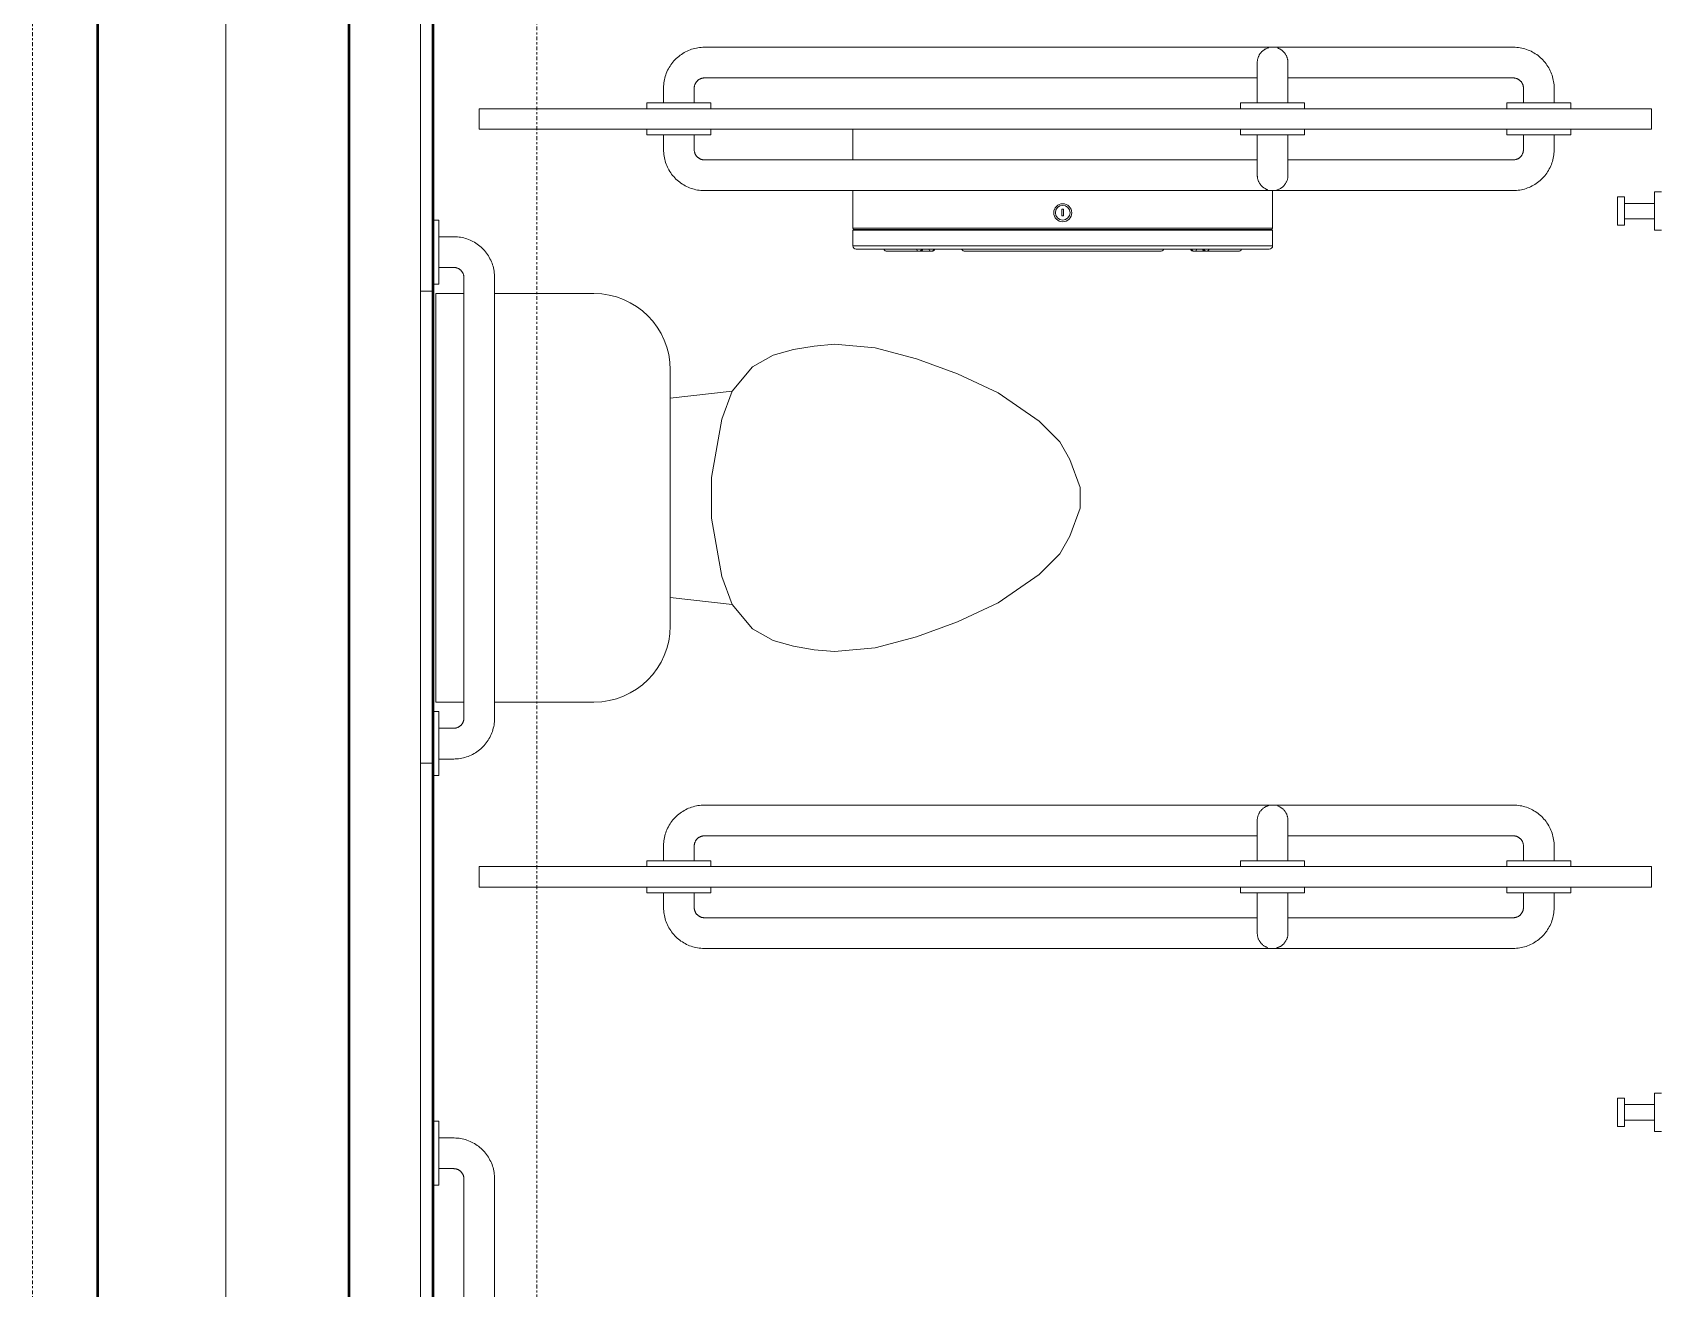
# Model space of a CAD drawing. Header units: inches. Extents: x 23906 to 26716, y -23130 to -20467.
# Drawn here: x 25502.4 to 25581.8, y -22650.9 to -22589.6 of the extents above; entities that cross this region are included whole.
import ezdxf

# ---------------------------------------------------------------- set-up
doc = ezdxf.new("R2010")
doc.units = ezdxf.units.IN
doc.header["$MEASUREMENT"] = 0
doc.linetypes.add('Dash Dot 3_16_', pattern=[0.3125, 0.1875, -0.0625, 0, -0.0625])
for name, color, linetype, lineweight in [('A-ANNO-SYMB', 150, 'Continuous', 9), ('A-AREA', 32, 'Continuous', 9), ('A-GENM', 13, 'Continuous', 9), ('A-WALL', 113, 'Continuous', 13), ('A-WALL-PATT', 111, 'Continuous', 50), ('I-WALL', 2, 'Continuous', 13), ('P-SANR-FIXT', 6, 'Continuous', 9), ('Q-SPCQ', 91, 'Continuous', 9)]:
    doc.layers.add(name, color=color, linetype=linetype, lineweight=lineweight)

# ---------------------------------------------------------------- blocks, each defined once
blk = doc.blocks.new('Toilet-Domestic-3D - Toilet-Domestic-3D-V16-Enlarged First Floor Plan _East_')
at = {"layer": 'P-SANR-FIXT', "color": 7}
for p, q in [((-9.976, 19.476), (9.976, 19.476)), ((-9.976, 18.1), (-9.976, 19.476)), ((9.976, 19.476), (9.976, 18.101)), ((-9.976, 11.75), (-9.976, 16.601)), ((9.976, 16.602), (9.976, 11.75)), ((6.25, 8.024), (-6.25, 8.024)), ((-4.862, 8.024), (-5.209, 5)), ((4.862, 8.024), (5.209, 5)), ((-1, 6), (-3.836, 5.5)), ((1, 6), (-1, 6)), ((3.836, 5.5), (1, 6)), ((-5.209, 5), (-6.401, 4)), ((-3.836, 5.5), (-5.209, 5)), ((5.209, 5), (3.836, 5.5)), ((6.401, 4), (5.209, 5)), ((-6.401, 4), (-6.968, 3)), ((6.968, 3), (6.401, 4)), ((-6.968, 3), (-7.236, 2)), ((7.236, 2), (6.968, 3)), ((-7.236, 2), (-7.413, 0.996)), ((7.413, 0.996), (7.236, 2)), ((-7.413, 0.996), (-7.5, 0)), ((7.5, 0), (7.413, 0.996)), ((-7.5, 0), (-7.326, -1.992)), ((7.326, -1.992), (7.5, 0)), ((-7.326, -1.992), (-6.788, -4)), ((6.788, -4), (7.326, -1.992)), ((-6.788, -4), (-6.06, -6)), ((6.06, -6), (6.788, -4)), ((-6.06, -6), (-5.127, -8)), ((5.127, -8), (6.06, -6)), ((-5.127, -8), (-3.74, -10)), ((3.74, -10), (5.127, -8)), ((-3.74, -10), (-2.74, -11)), ((2.74, -11), (3.74, -10)), ((-2.74, -11), (-1.874, -11.5)), ((1.874, -11.5), (2.74, -11)), ((-1.874, -11.5), (-0.5, -12)), ((0.5, -12), (1.874, -11.5)), ((-0.5, -12), (0.5, -12))]:
    blk.add_line(p, q, dxfattribs=at)
for centre, start, end in [((-6.25, 11.75), 180, 270), ((6.25, 11.75), 270, 360)]:
    blk.add_arc(centre, 3.726, start, end, dxfattribs=at)
blk = doc.blocks.new('Partition-Floor_Braced-Bradley_Corp-St_Stl-ADA-N_Stalls - ADA _optional_ _ n Standard Stalls-320692-Enlarged First Floor Plan _East_')
at = {"layer": 'Q-SPCQ', "color": 7}
for p, q in [((68.5, -0.875), (67.5, -0.875)), ((67.5, -0.875), (67.5, -58.125)), ((68.5, -58.125), (68.5, -0.875)), ((105.5, -0.875), (104.5, -0.875)), ((104.5, -0.875), (104.5, -58.125)), ((105.5, -58.125), (105.5, -0.875)), ((67.5, -58.125), (68.5, -58.125)), ((104.5, -58.125), (105.5, -58.125))]:
    blk.add_line(p, q, dxfattribs=at)
blk = doc.blocks.new('817_Grab_Bars - 8170-001420-V24-Enlarged First Floor Plan _East_')
at = {"layer": 'Q-SPCQ', "color": 7}
for p, q in [((25574.765, -22627.303), (25535.265, -22627.303)), ((25535.265, -22628.803), (25562.266, -22628.803)), ((25563.76, -22628.803), (25574.765, -22628.803)), ((25533.265, -22629.303), (25533.265, -22630.022)), ((25534.765, -22630.022), (25534.765, -22629.303)), ((25575.265, -22629.303), (25575.265, -22630.022)), ((25576.765, -22630.022), (25576.765, -22629.303)), ((25532.453, -22630.022), (25532.453, -22630.303)), ((25532.453, -22630.022), (25534.015, -22630.022)), ((25534.015, -22630.022), (25535.578, -22630.022)), ((25535.578, -22630.303), (25535.578, -22630.022)), ((25574.453, -22630.022), (25574.453, -22630.303)), ((25574.453, -22630.022), (25576.015, -22630.022)), ((25576.015, -22630.022), (25577.578, -22630.022)), ((25577.578, -22630.303), (25577.578, -22630.022))]:
    blk.add_line(p, q, dxfattribs=at)
at = {"layer": 'Q-SPCQ', "color": 7, "flags": 128}
for points in [[(25535.265, -22627.303), (25535.185, -22627.304), (25535.105, -22627.309), (25535.026, -22627.317), (25534.947, -22627.328), (25534.868, -22627.343), (25534.79, -22627.36), (25534.713, -22627.381), (25534.636, -22627.404), (25534.561, -22627.431), (25534.486, -22627.461), (25534.413, -22627.493), (25534.342, -22627.529), (25534.271, -22627.567), (25534.203, -22627.608), (25534.136, -22627.652), (25534.071, -22627.699), (25534.008, -22627.748), (25533.946, -22627.799), (25533.887, -22627.853), (25533.831, -22627.909), (25533.776, -22627.968), (25533.724, -22628.029), (25533.674, -22628.091), (25533.627, -22628.156), (25533.582, -22628.222), (25533.54, -22628.29), (25533.501, -22628.36), (25533.465, -22628.431), (25533.432, -22628.504), (25533.401, -22628.578), (25533.374, -22628.653), (25533.349, -22628.729), (25533.328, -22628.806), (25533.309, -22628.884), (25533.294, -22628.963), (25533.282, -22629.042), (25533.273, -22629.121), (25533.268, -22629.201), (25533.265, -22629.281), (25533.265, -22629.303)], [(25576.765, -22629.303), (25576.764, -22629.223), (25576.759, -22629.143), (25576.751, -22629.063), (25576.74, -22628.984), (25576.725, -22628.905), (25576.708, -22628.827), (25576.687, -22628.75), (25576.664, -22628.674), (25576.637, -22628.598), (25576.607, -22628.524), (25576.575, -22628.451), (25576.539, -22628.379), (25576.501, -22628.309), (25576.46, -22628.24), (25576.416, -22628.174), (25576.369, -22628.108), (25576.32, -22628.045), (25576.269, -22627.984), (25576.215, -22627.925), (25576.159, -22627.868), (25576.1, -22627.814), (25576.04, -22627.761), (25575.977, -22627.712), (25575.912, -22627.664), (25575.846, -22627.62), (25575.778, -22627.578), (25575.708, -22627.539), (25575.637, -22627.503), (25575.564, -22627.469), (25575.49, -22627.439), (25575.415, -22627.411), (25575.339, -22627.387), (25575.262, -22627.365), (25575.184, -22627.347), (25575.105, -22627.332), (25575.026, -22627.32), (25574.947, -22627.311), (25574.867, -22627.305), (25574.787, -22627.303), (25574.765, -22627.303)], [(25534.765, -22629.303), (25534.766, -22629.283), (25534.767, -22629.263), (25534.769, -22629.243), (25534.772, -22629.223), (25534.775, -22629.203), (25534.78, -22629.184), (25534.785, -22629.165), (25534.791, -22629.146), (25534.797, -22629.127), (25534.805, -22629.108), (25534.813, -22629.09), (25534.822, -22629.072), (25534.831, -22629.054), (25534.842, -22629.037), (25534.853, -22629.02), (25534.864, -22629.004), (25534.876, -22628.988), (25534.889, -22628.973), (25534.903, -22628.958), (25534.917, -22628.944), (25534.931, -22628.93), (25534.947, -22628.917), (25534.962, -22628.905), (25534.978, -22628.893), (25534.995, -22628.882), (25535.012, -22628.872), (25535.03, -22628.862), (25535.047, -22628.853), (25535.066, -22628.844), (25535.084, -22628.837), (25535.103, -22628.83), (25535.122, -22628.824), (25535.141, -22628.818), (25535.161, -22628.814), (25535.18, -22628.81), (25535.2, -22628.807), (25535.22, -22628.805), (25535.24, -22628.803), (25535.26, -22628.803), (25535.265, -22628.803)], [(25574.765, -22628.803), (25574.785, -22628.803), (25574.805, -22628.804), (25574.825, -22628.806), (25574.845, -22628.809), (25574.865, -22628.813), (25574.884, -22628.817), (25574.903, -22628.822), (25574.923, -22628.828), (25574.941, -22628.835), (25574.96, -22628.842), (25574.978, -22628.85), (25574.996, -22628.859), (25575.014, -22628.869), (25575.031, -22628.879), (25575.048, -22628.89), (25575.064, -22628.902), (25575.08, -22628.914), (25575.095, -22628.927), (25575.11, -22628.94), (25575.124, -22628.954), (25575.138, -22628.969), (25575.151, -22628.984), (25575.163, -22629), (25575.175, -22629.016), (25575.186, -22629.033), (25575.196, -22629.05), (25575.206, -22629.067), (25575.215, -22629.085), (25575.224, -22629.103), (25575.231, -22629.122), (25575.238, -22629.14), (25575.244, -22629.159), (25575.25, -22629.179), (25575.254, -22629.198), (25575.258, -22629.218), (25575.261, -22629.238), (25575.263, -22629.257), (25575.265, -22629.277), (25575.265, -22629.297), (25575.265, -22629.303)]]:
    blk.add_lwpolyline(points, dxfattribs=at)
blk = doc.blocks.new('817_Grab_Bars - 8170-001420-V25-Enlarged First Floor Plan _East_')
at = {"layer": 'Q-SPCQ', "color": 7}
for p, q in [((25532.453, -22631.303), (25532.453, -22631.584)), ((25535.578, -22631.584), (25535.578, -22631.303)), ((25574.453, -22631.303), (25574.453, -22631.584)), ((25577.578, -22631.584), (25577.578, -22631.303)), ((25534.015, -22631.584), (25532.453, -22631.584)), ((25533.265, -22631.584), (25533.265, -22632.303)), ((25535.578, -22631.584), (25534.015, -22631.584)), ((25534.765, -22632.303), (25534.765, -22631.584)), ((25576.015, -22631.584), (25574.453, -22631.584)), ((25575.265, -22631.584), (25575.265, -22632.303)), ((25577.578, -22631.584), (25576.015, -22631.584)), ((25576.765, -22632.303), (25576.765, -22631.584)), ((25562.27, -22632.803), (25535.265, -22632.803)), ((25574.765, -22632.803), (25563.764, -22632.803)), ((25535.265, -22634.303), (25574.765, -22634.303))]:
    blk.add_line(p, q, dxfattribs=at)
at = {"layer": 'Q-SPCQ', "color": 7, "flags": 128}
for points in [[(25533.265, -22632.303), (25533.267, -22632.383), (25533.272, -22632.463), (25533.28, -22632.542), (25533.291, -22632.621), (25533.305, -22632.7), (25533.323, -22632.778), (25533.343, -22632.856), (25533.367, -22632.932), (25533.393, -22633.007), (25533.423, -22633.082), (25533.456, -22633.155), (25533.491, -22633.226), (25533.53, -22633.297), (25533.571, -22633.365), (25533.615, -22633.432), (25533.661, -22633.497), (25533.71, -22633.56), (25533.762, -22633.622), (25533.816, -22633.681), (25533.872, -22633.738), (25533.93, -22633.792), (25533.991, -22633.844), (25534.054, -22633.894), (25534.118, -22633.941), (25534.185, -22633.986), (25534.253, -22634.028), (25534.323, -22634.067), (25534.394, -22634.103), (25534.467, -22634.136), (25534.541, -22634.167), (25534.616, -22634.194), (25534.692, -22634.219), (25534.769, -22634.24), (25534.847, -22634.259), (25534.925, -22634.274), (25535.004, -22634.286), (25535.084, -22634.295), (25535.164, -22634.3), (25535.244, -22634.303), (25535.265, -22634.303)], [(25535.265, -22632.803), (25535.245, -22632.802), (25535.225, -22632.801), (25535.205, -22632.799), (25535.186, -22632.796), (25535.166, -22632.793), (25535.146, -22632.788), (25535.127, -22632.783), (25535.108, -22632.777), (25535.089, -22632.771), (25535.071, -22632.763), (25535.052, -22632.755), (25535.034, -22632.746), (25535.017, -22632.737), (25535, -22632.726), (25534.983, -22632.715), (25534.967, -22632.704), (25534.951, -22632.692), (25534.936, -22632.679), (25534.921, -22632.665), (25534.907, -22632.651), (25534.893, -22632.637), (25534.88, -22632.621), (25534.867, -22632.606), (25534.856, -22632.59), (25534.844, -22632.573), (25534.834, -22632.556), (25534.824, -22632.538), (25534.815, -22632.521), (25534.807, -22632.502), (25534.799, -22632.484), (25534.792, -22632.465), (25534.786, -22632.446), (25534.781, -22632.427), (25534.776, -22632.407), (25534.773, -22632.388), (25534.769, -22632.368), (25534.767, -22632.348), (25534.766, -22632.328), (25534.765, -22632.308), (25534.765, -22632.303)], [(25574.765, -22634.303), (25574.845, -22634.301), (25574.925, -22634.296), (25575.005, -22634.288), (25575.084, -22634.277), (25575.163, -22634.263), (25575.241, -22634.245), (25575.318, -22634.225), (25575.394, -22634.201), (25575.47, -22634.175), (25575.544, -22634.145), (25575.617, -22634.112), (25575.689, -22634.077), (25575.759, -22634.038), (25575.828, -22633.997), (25575.895, -22633.953), (25575.96, -22633.907), (25576.023, -22633.858), (25576.084, -22633.806), (25576.143, -22633.752), (25576.2, -22633.696), (25576.255, -22633.638), (25576.307, -22633.577), (25576.356, -22633.514), (25576.404, -22633.45), (25576.448, -22633.383), (25576.49, -22633.315), (25576.529, -22633.245), (25576.565, -22633.174), (25576.599, -22633.101), (25576.629, -22633.028), (25576.657, -22632.952), (25576.681, -22632.876), (25576.703, -22632.799), (25576.721, -22632.721), (25576.736, -22632.643), (25576.748, -22632.564), (25576.757, -22632.484), (25576.763, -22632.404), (25576.765, -22632.324), (25576.765, -22632.303)], [(25575.265, -22632.303), (25575.265, -22632.323), (25575.264, -22632.343), (25575.262, -22632.363), (25575.259, -22632.382), (25575.255, -22632.402), (25575.251, -22632.422), (25575.246, -22632.441), (25575.24, -22632.46), (25575.233, -22632.479), (25575.226, -22632.498), (25575.218, -22632.516), (25575.209, -22632.534), (25575.199, -22632.551), (25575.189, -22632.568), (25575.178, -22632.585), (25575.166, -22632.601), (25575.154, -22632.617), (25575.141, -22632.633), (25575.128, -22632.647), (25575.114, -22632.661), (25575.099, -22632.675), (25575.084, -22632.688), (25575.068, -22632.701), (25575.052, -22632.712), (25575.035, -22632.724), (25575.018, -22632.734), (25575.001, -22632.744), (25574.983, -22632.753), (25574.965, -22632.761), (25574.946, -22632.769), (25574.928, -22632.776), (25574.909, -22632.782), (25574.889, -22632.787), (25574.87, -22632.792), (25574.85, -22632.796), (25574.83, -22632.799), (25574.811, -22632.801), (25574.791, -22632.802), (25574.771, -22632.803), (25574.765, -22632.803)]]:
    blk.add_lwpolyline(points, dxfattribs=at)
blk = doc.blocks.new('Dispenser-Toilet_Tissue-Frost_Products_LTD_-Jumbo-169 - Steel-Brushed-Stainless_Steel-V29-Enlarged First Floor Plan _East_')
at = {"layer": 'Q-SPCQ', "color": 50, "lineweight": 20}
for p, q in [((25542.517, -22594.303), (25542.517, -22595.803)), ((25542.517, -22597.303), (25542.517, -22599.143)), ((25563.014, -22599.143), (25563.014, -22597.303)), ((25552.724, -22598.205), (25552.724, -22598.542)), ((25552.805, -22598.205), (25552.724, -22598.205)), ((25552.724, -22598.542), (25552.805, -22598.542)), ((25552.805, -22598.542), (25552.805, -22598.205)), ((25563.014, -22599.143), (25542.517, -22599.143)), ((25542.574, -22599.234), (25542.517, -22599.234)), ((25542.517, -22599.234), (25542.517, -22600.003)), ((25562.954, -22599.234), (25542.573, -22599.234)), ((25542.574, -22599.203), (25562.954, -22599.203)), ((25542.574, -22599.203), (25542.574, -22599.234)), ((25562.954, -22599.234), (25562.954, -22599.203)), ((25563.014, -22599.234), (25562.954, -22599.234)), ((25563.014, -22600.003), (25563.014, -22599.234)), ((25542.517, -22600.003), (25563.014, -22600.003)), ((25542.674, -22600.163), (25544.026, -22600.163)), ((25544.026, -22600.163), (25561.502, -22600.163)), ((25544.187, -22600.263), (25546.358, -22600.263)), ((25546.519, -22600.163), (25547.826, -22600.163)), ((25548.011, -22600.263), (25557.517, -22600.263)), ((25557.701, -22600.163), (25559.008, -22600.163)), ((25559.17, -22600.263), (25561.34, -22600.263)), ((25561.502, -22600.163), (25562.854, -22600.163))]:
    blk.add_line(p, q, dxfattribs=at)
for radius in [0.438, 0.358]:
    blk.add_circle((25552.764, -22598.384), radius, dxfattribs=at)
for centre, radius, start, end in [((25542.577, -22599.143), 0.0601, 180, 267.31847), ((25562.954, -22599.143), 0.06, 270, 0), ((25542.677, -22600.003), 0.16, 180, 269.00189), ((25544.187, -22600.083), 0.18, 206.3878, 270), ((25545.74, -22600.147), 0.118, 187.64311, 259.1884), ((25545.738, -22600.112), 0.151, 272.67904, 340.36528), ((25545.769, -22600.083), 0.18, 270, 333.60843), ((25545.76, -22600.112), 0.151, 273.16673, 340.37261), ((25546.341, -22600.145), 0.119, 188.48049, 259.95986), ((25546.34, -22600.112), 0.151, 272.67904, 340.36593), ((25546.348, -22600.112), 0.151, 272.67904, 340.36593), ((25546.358, -22600.083), 0.18, 270, 333.6122), ((25548.011, -22600.043), 0.22, 213.05573, 270), ((25557.517, -22600.043), 0.22, 270, 326.94427), ((25559.17, -22600.083), 0.18, 206.3878, 270), ((25559.18, -22600.112), 0.151, 199.63407, 267.32096), ((25559.188, -22600.112), 0.151, 199.63407, 267.32096), ((25559.187, -22600.145), 0.119, 280.04014, 351.51951), ((25559.759, -22600.083), 0.18, 206.3878, 270), ((25559.767, -22600.112), 0.151, 199.63407, 266.83311), ((25559.79, -22600.112), 0.151, 199.63407, 267.32096), ((25559.788, -22600.147), 0.118, 280.8116, 352.35689), ((25561.34, -22600.083), 0.18, 270, 333.6122), ((25562.854, -22600.003), 0.16, 270, 0)]:
    blk.add_arc(centre, radius, start, end, dxfattribs=at)
blk = doc.blocks.new('817_Grab_Bars - 8170-001420-V33-Enlarged First Floor Plan _East_')
at = {"layer": 'Q-SPCQ', "color": 7}
for p, q in [((25501.515, -22642.74), (25501.234, -22642.74)), ((25501.234, -22644.303), (25501.234, -22642.74)), ((25501.234, -22643.553), (25500.515, -22643.553)), ((25501.234, -22645.865), (25501.234, -22644.303)), ((25498.515, -22645.553), (25498.515, -22685.053)), ((25500.015, -22685.053), (25500.015, -22645.553)), ((25500.515, -22645.053), (25501.234, -22645.053)), ((25501.234, -22645.865), (25501.515, -22645.865)), ((25501.515, -22684.74), (25501.234, -22684.74)), ((25501.234, -22686.303), (25501.234, -22684.74)), ((25501.234, -22685.553), (25500.515, -22685.553)), ((25501.234, -22687.865), (25501.234, -22686.303)), ((25500.515, -22687.053), (25501.234, -22687.053)), ((25501.234, -22687.865), (25501.515, -22687.865))]:
    blk.add_line(p, q, dxfattribs=at)
at = {"layer": 'Q-SPCQ', "color": 7, "flags": 128}
for points in [[(25500.515, -22643.553), (25500.435, -22643.554), (25500.355, -22643.559), (25500.276, -22643.567), (25500.197, -22643.578), (25500.118, -22643.593), (25500.04, -22643.61), (25499.963, -22643.631), (25499.886, -22643.654), (25499.811, -22643.681), (25499.736, -22643.711), (25499.663, -22643.743), (25499.592, -22643.779), (25499.521, -22643.817), (25499.453, -22643.858), (25499.386, -22643.902), (25499.321, -22643.949), (25499.258, -22643.998), (25499.196, -22644.049), (25499.137, -22644.103), (25499.081, -22644.159), (25499.026, -22644.218), (25498.974, -22644.279), (25498.924, -22644.341), (25498.877, -22644.406), (25498.832, -22644.472), (25498.79, -22644.54), (25498.751, -22644.61), (25498.715, -22644.681), (25498.682, -22644.754), (25498.651, -22644.828), (25498.624, -22644.903), (25498.599, -22644.979), (25498.578, -22645.056), (25498.559, -22645.134), (25498.544, -22645.213), (25498.532, -22645.292), (25498.523, -22645.371), (25498.518, -22645.451), (25498.515, -22645.531), (25498.515, -22645.553)], [(25500.015, -22645.553), (25500.016, -22645.533), (25500.017, -22645.513), (25500.019, -22645.493), (25500.022, -22645.473), (25500.025, -22645.453), (25500.03, -22645.434), (25500.035, -22645.415), (25500.041, -22645.396), (25500.047, -22645.377), (25500.055, -22645.358), (25500.063, -22645.34), (25500.072, -22645.322), (25500.081, -22645.304), (25500.092, -22645.287), (25500.103, -22645.27), (25500.114, -22645.254), (25500.126, -22645.238), (25500.139, -22645.223), (25500.153, -22645.208), (25500.167, -22645.194), (25500.181, -22645.18), (25500.197, -22645.167), (25500.212, -22645.155), (25500.228, -22645.143), (25500.245, -22645.132), (25500.262, -22645.122), (25500.28, -22645.112), (25500.297, -22645.103), (25500.316, -22645.094), (25500.334, -22645.087), (25500.353, -22645.08), (25500.372, -22645.074), (25500.391, -22645.068), (25500.411, -22645.064), (25500.43, -22645.06), (25500.45, -22645.057), (25500.47, -22645.055), (25500.49, -22645.053), (25500.51, -22645.053), (25500.515, -22645.053)], [(25498.515, -22685.053), (25498.517, -22685.133), (25498.522, -22685.213), (25498.53, -22685.292), (25498.541, -22685.371), (25498.555, -22685.45), (25498.573, -22685.528), (25498.593, -22685.606), (25498.617, -22685.682), (25498.643, -22685.757), (25498.673, -22685.832), (25498.706, -22685.905), (25498.741, -22685.976), (25498.78, -22686.047), (25498.821, -22686.115), (25498.865, -22686.182), (25498.911, -22686.247), (25498.96, -22686.31), (25499.012, -22686.372), (25499.066, -22686.431), (25499.122, -22686.488), (25499.18, -22686.542), (25499.241, -22686.594), (25499.304, -22686.644), (25499.368, -22686.691), (25499.435, -22686.736), (25499.503, -22686.778), (25499.573, -22686.817), (25499.644, -22686.853), (25499.717, -22686.886), (25499.791, -22686.917), (25499.866, -22686.944), (25499.942, -22686.969), (25500.019, -22686.99), (25500.097, -22687.009), (25500.175, -22687.024), (25500.254, -22687.036), (25500.334, -22687.045), (25500.414, -22687.05), (25500.494, -22687.053), (25500.515, -22687.053)], [(25500.515, -22685.553), (25500.495, -22685.552), (25500.475, -22685.551), (25500.455, -22685.549), (25500.436, -22685.546), (25500.416, -22685.543), (25500.396, -22685.538), (25500.377, -22685.533), (25500.358, -22685.527), (25500.339, -22685.521), (25500.321, -22685.513), (25500.302, -22685.505), (25500.284, -22685.496), (25500.267, -22685.487), (25500.25, -22685.476), (25500.233, -22685.465), (25500.217, -22685.454), (25500.201, -22685.442), (25500.186, -22685.429), (25500.171, -22685.415), (25500.157, -22685.401), (25500.143, -22685.387), (25500.13, -22685.371), (25500.117, -22685.356), (25500.106, -22685.34), (25500.094, -22685.323), (25500.084, -22685.306), (25500.074, -22685.288), (25500.065, -22685.271), (25500.057, -22685.252), (25500.049, -22685.234), (25500.042, -22685.215), (25500.036, -22685.196), (25500.031, -22685.177), (25500.026, -22685.157), (25500.023, -22685.138), (25500.019, -22685.118), (25500.017, -22685.098), (25500.016, -22685.078), (25500.015, -22685.058), (25500.015, -22685.053)]]:
    blk.add_lwpolyline(points, dxfattribs=at)
blk = doc.blocks.new('817_Grab_Bars - 8170-001240-25748-Enlarged First Floor Plan _East_')
at = {"layer": 'Q-SPCQ', "color": 7}
for p, q in [((25395.89, -22754.734), (25395.609, -22754.734)), ((25395.609, -22756.297), (25395.609, -22754.734)), ((25395.609, -22755.547), (25394.89, -22755.547)), ((25395.609, -22757.859), (25395.609, -22756.297)), ((25392.89, -22757.547), (25392.89, -22779.047)), ((25394.39, -22779.047), (25394.39, -22757.547)), ((25394.89, -22757.047), (25395.609, -22757.047)), ((25395.609, -22757.859), (25395.89, -22757.859)), ((25395.89, -22778.734), (25395.609, -22778.734)), ((25395.609, -22780.297), (25395.609, -22778.734)), ((25395.609, -22779.547), (25394.89, -22779.547)), ((25395.609, -22781.859), (25395.609, -22780.297)), ((25394.89, -22781.047), (25395.609, -22781.047)), ((25395.609, -22781.859), (25395.89, -22781.859))]:
    blk.add_line(p, q, dxfattribs=at)
at = {"layer": 'Q-SPCQ', "color": 7, "flags": 128}
for points in [[(25394.89, -22755.547), (25394.81, -22755.549), (25394.73, -22755.553), (25394.651, -22755.561), (25394.572, -22755.572), (25394.493, -22755.587), (25394.415, -22755.604), (25394.338, -22755.625), (25394.261, -22755.648), (25394.186, -22755.675), (25394.111, -22755.705), (25394.038, -22755.737), (25393.967, -22755.773), (25393.896, -22755.811), (25393.828, -22755.852), (25393.761, -22755.896), (25393.696, -22755.943), (25393.633, -22755.992), (25393.571, -22756.043), (25393.512, -22756.097), (25393.456, -22756.154), (25393.401, -22756.212), (25393.349, -22756.273), (25393.299, -22756.335), (25393.252, -22756.4), (25393.207, -22756.466), (25393.165, -22756.535), (25393.126, -22756.604), (25393.09, -22756.676), (25393.057, -22756.748), (25393.026, -22756.822), (25392.999, -22756.897), (25392.974, -22756.974), (25392.953, -22757.051), (25392.934, -22757.128), (25392.919, -22757.207), (25392.907, -22757.286), (25392.898, -22757.366), (25392.893, -22757.445), (25392.89, -22757.525), (25392.89, -22757.547)], [(25394.39, -22757.547), (25394.391, -22757.527), (25394.392, -22757.507), (25394.394, -22757.487), (25394.397, -22757.467), (25394.4, -22757.448), (25394.405, -22757.428), (25394.41, -22757.409), (25394.416, -22757.39), (25394.422, -22757.371), (25394.43, -22757.352), (25394.438, -22757.334), (25394.447, -22757.316), (25394.456, -22757.299), (25394.467, -22757.281), (25394.478, -22757.265), (25394.489, -22757.248), (25394.501, -22757.233), (25394.514, -22757.217), (25394.528, -22757.202), (25394.542, -22757.188), (25394.556, -22757.175), (25394.572, -22757.162), (25394.587, -22757.149), (25394.603, -22757.137), (25394.62, -22757.126), (25394.637, -22757.116), (25394.655, -22757.106), (25394.672, -22757.097), (25394.691, -22757.089), (25394.709, -22757.081), (25394.728, -22757.074), (25394.747, -22757.068), (25394.766, -22757.063), (25394.786, -22757.058), (25394.805, -22757.054), (25394.825, -22757.051), (25394.845, -22757.049), (25394.865, -22757.048), (25394.885, -22757.047), (25394.89, -22757.047)], [(25392.89, -22779.047), (25392.892, -22779.127), (25392.897, -22779.207), (25392.905, -22779.286), (25392.916, -22779.366), (25392.93, -22779.444), (25392.948, -22779.522), (25392.968, -22779.6), (25392.992, -22779.676), (25393.018, -22779.751), (25393.048, -22779.826), (25393.081, -22779.899), (25393.116, -22779.971), (25393.155, -22780.041), (25393.196, -22780.109), (25393.24, -22780.176), (25393.286, -22780.241), (25393.335, -22780.305), (25393.387, -22780.366), (25393.441, -22780.425), (25393.497, -22780.482), (25393.555, -22780.536), (25393.616, -22780.588), (25393.679, -22780.638), (25393.743, -22780.685), (25393.81, -22780.73), (25393.878, -22780.772), (25393.948, -22780.811), (25394.019, -22780.847), (25394.092, -22780.881), (25394.166, -22780.911), (25394.241, -22780.939), (25394.317, -22780.963), (25394.394, -22780.984), (25394.472, -22781.003), (25394.55, -22781.018), (25394.629, -22781.03), (25394.709, -22781.039), (25394.789, -22781.044), (25394.869, -22781.047), (25394.89, -22781.047)], [(25394.89, -22779.547), (25394.87, -22779.547), (25394.85, -22779.545), (25394.83, -22779.543), (25394.811, -22779.541), (25394.791, -22779.537), (25394.771, -22779.533), (25394.752, -22779.527), (25394.733, -22779.522), (25394.714, -22779.515), (25394.696, -22779.507), (25394.677, -22779.499), (25394.659, -22779.49), (25394.642, -22779.481), (25394.625, -22779.471), (25394.608, -22779.46), (25394.592, -22779.448), (25394.576, -22779.436), (25394.561, -22779.423), (25394.546, -22779.409), (25394.532, -22779.395), (25394.518, -22779.381), (25394.505, -22779.366), (25394.492, -22779.35), (25394.481, -22779.334), (25394.469, -22779.317), (25394.459, -22779.3), (25394.449, -22779.283), (25394.44, -22779.265), (25394.432, -22779.247), (25394.424, -22779.228), (25394.417, -22779.209), (25394.411, -22779.19), (25394.406, -22779.171), (25394.401, -22779.152), (25394.398, -22779.132), (25394.394, -22779.112), (25394.392, -22779.092), (25394.391, -22779.072), (25394.39, -22779.052), (25394.39, -22779.047)]]:
    blk.add_lwpolyline(points, dxfattribs=at)
blk = doc.blocks.new('817_Grab_Bars - 8170-001180-V35-Enlarged First Floor Plan _East_')
at = {"layer": 'Q-SPCQ', "color": 7}
for p, q in [((25460.953, -22631.303), (25460.953, -22631.584)), ((25464.078, -22631.584), (25464.078, -22631.303)), ((25464.078, -22631.584), (25460.953, -22631.584)), ((25461.765, -22631.584), (25461.765, -22632.303)), ((25463.265, -22632.303), (25463.265, -22631.584))]:
    blk.add_line(p, q, dxfattribs=at)
at = {"layer": 'Q-SPCQ', "color": 7, "flags": 128}
for points in [[(25461.765, -22632.303), (25461.765, -22632.353), (25461.765, -22632.403), (25461.765, -22632.452), (25461.765, -22632.502), (25461.765, -22632.551), (25461.765, -22632.6), (25461.765, -22632.648), (25461.765, -22632.696), (25461.765, -22632.743), (25461.765, -22632.79), (25461.765, -22632.835), (25461.765, -22632.88), (25461.765, -22632.924), (25461.765, -22632.967), (25461.765, -22633.009), (25461.765, -22633.049), (25461.765, -22633.089), (25461.765, -22633.127), (25461.765, -22633.164), (25461.765, -22633.2), (25461.765, -22633.234), (25461.765, -22633.266), (25461.765, -22633.297), (25461.765, -22633.327), (25461.765, -22633.355), (25461.765, -22633.381), (25461.765, -22633.405), (25461.765, -22633.428), (25461.765, -22633.449), (25461.765, -22633.468), (25461.765, -22633.485), (25461.765, -22633.5), (25461.765, -22633.514), (25461.765, -22633.525), (25461.765, -22633.535), (25461.765, -22633.542), (25461.765, -22633.548), (25461.765, -22633.551), (25461.765, -22633.553)], [(25461.765, -22632.892), (25461.765, -22632.847), (25461.765, -22632.802), (25461.765, -22632.756), (25461.765, -22632.709), (25461.765, -22632.661), (25461.765, -22632.613), (25461.765, -22632.564), (25461.765, -22632.515), (25461.765, -22632.466), (25461.765, -22632.416), (25461.765, -22632.366), (25461.765, -22632.316)], [(25461.765, -22633.553), (25461.765, -22633.552), (25461.765, -22633.549), (25461.765, -22633.544), (25461.765, -22633.537), (25461.765, -22633.528), (25461.765, -22633.517), (25461.765, -22633.504), (25461.765, -22633.489), (25461.765, -22633.473), (25461.765, -22633.454), (25461.765, -22633.434), (25461.765, -22633.412), (25461.765, -22633.388), (25461.765, -22633.362), (25461.765, -22633.334), (25461.765, -22633.305), (25461.765, -22633.275), (25461.765, -22633.243), (25461.765, -22633.209), (25461.765, -22633.174), (25461.765, -22633.137), (25461.765, -22633.099), (25461.765, -22633.06), (25461.765, -22633.02), (25461.765, -22632.978)], [(25463.265, -22633.553), (25463.265, -22633.552), (25463.265, -22633.549), (25463.265, -22633.544), (25463.265, -22633.537), (25463.265, -22633.528), (25463.265, -22633.517), (25463.265, -22633.504), (25463.265, -22633.489), (25463.265, -22633.473), (25463.265, -22633.454), (25463.265, -22633.434), (25463.265, -22633.412), (25463.265, -22633.388), (25463.265, -22633.362), (25463.265, -22633.334), (25463.265, -22633.305), (25463.265, -22633.275), (25463.265, -22633.243), (25463.265, -22633.209), (25463.265, -22633.174), (25463.265, -22633.137), (25463.265, -22633.099), (25463.265, -22633.06), (25463.265, -22633.02), (25463.265, -22632.978), (25463.265, -22632.936), (25463.265, -22632.892), (25463.265, -22632.847), (25463.265, -22632.802), (25463.265, -22632.756), (25463.265, -22632.709), (25463.265, -22632.661), (25463.265, -22632.613), (25463.265, -22632.564), (25463.265, -22632.515), (25463.265, -22632.466), (25463.265, -22632.416), (25463.265, -22632.366), (25463.265, -22632.316), (25463.265, -22632.303)], [(25463.265, -22632.303), (25463.265, -22632.353), (25463.265, -22632.403), (25463.265, -22632.452), (25463.265, -22632.502), (25463.265, -22632.551), (25463.265, -22632.6)], [(25463.265, -22632.967), (25463.265, -22633.009), (25463.265, -22633.049), (25463.265, -22633.089), (25463.265, -22633.127), (25463.265, -22633.164), (25463.265, -22633.2), (25463.265, -22633.234), (25463.265, -22633.266), (25463.265, -22633.297), (25463.265, -22633.327), (25463.265, -22633.355), (25463.265, -22633.381), (25463.265, -22633.405), (25463.265, -22633.428), (25463.265, -22633.449), (25463.265, -22633.468), (25463.265, -22633.485), (25463.265, -22633.5), (25463.265, -22633.514), (25463.265, -22633.525), (25463.265, -22633.535), (25463.265, -22633.542), (25463.265, -22633.548), (25463.265, -22633.551), (25463.265, -22633.553)], [(25462.279, -22634.265), (25462.251, -22634.255), (25462.223, -22634.244), (25462.196, -22634.231), (25462.169, -22634.218), (25462.143, -22634.204), (25462.117, -22634.188), (25462.092, -22634.172), (25462.067, -22634.154), (25462.044, -22634.136), (25462.021, -22634.117), (25461.999, -22634.096), (25461.977, -22634.075), (25461.957, -22634.053), (25461.937, -22634.031), (25461.919, -22634.007), (25461.901, -22633.983), (25461.884, -22633.958), (25461.868, -22633.932), (25461.854, -22633.906), (25461.84, -22633.88), (25461.828, -22633.852), (25461.816, -22633.825), (25461.806, -22633.796), (25461.797, -22633.768), (25461.789, -22633.739), (25461.782, -22633.71), (25461.776, -22633.68), (25461.772, -22633.651), (25461.768, -22633.621), (25461.766, -22633.591), (25461.765, -22633.561), (25461.765, -22633.553)], [(25463.265, -22633.553), (25463.265, -22633.583), (25463.263, -22633.613), (25463.26, -22633.643), (25463.256, -22633.672), (25463.25, -22633.702), (25463.244, -22633.731), (25463.236, -22633.76), (25463.227, -22633.789), (25463.217, -22633.817), (25463.206, -22633.845), (25463.194, -22633.872), (25463.18, -22633.899), (25463.166, -22633.925), (25463.151, -22633.951), (25463.134, -22633.976), (25463.117, -22634.001), (25463.098, -22634.024), (25463.079, -22634.047), (25463.059, -22634.07), (25463.038, -22634.091), (25463.016, -22634.111), (25462.993, -22634.131), (25462.97, -22634.15), (25462.945, -22634.167), (25462.92, -22634.184), (25462.895, -22634.2), (25462.869, -22634.214), (25462.842, -22634.228), (25462.815, -22634.24), (25462.787, -22634.252), (25462.759, -22634.262), (25462.73, -22634.271), (25462.701, -22634.279)]]:
    blk.add_lwpolyline(points, dxfattribs=at)
blk = doc.blocks.new('817_Grab_Bars - 8170-001180-V36-Enlarged First Floor Plan _East_')
at = {"layer": 'Q-SPCQ', "color": 7}
for p, q in [((25561.453, -22594.303), (25561.453, -22594.584)), ((25564.578, -22594.584), (25561.453, -22594.584)), ((25562.265, -22594.584), (25562.265, -22595.303)), ((25563.765, -22595.303), (25563.765, -22594.584)), ((25564.578, -22594.584), (25564.578, -22594.303))]:
    blk.add_line(p, q, dxfattribs=at)
at = {"layer": 'Q-SPCQ', "color": 7, "flags": 128}
for points in [[(25562.265, -22595.303), (25562.265, -22595.353), (25562.265, -22595.403), (25562.265, -22595.452), (25562.265, -22595.502), (25562.265, -22595.551), (25562.265, -22595.6), (25562.265, -22595.648), (25562.265, -22595.696), (25562.265, -22595.743), (25562.265, -22595.79), (25562.265, -22595.835), (25562.265, -22595.88), (25562.265, -22595.924), (25562.265, -22595.967), (25562.265, -22596.009), (25562.265, -22596.049), (25562.265, -22596.089), (25562.265, -22596.127), (25562.265, -22596.164), (25562.265, -22596.2), (25562.265, -22596.234), (25562.265, -22596.266), (25562.265, -22596.297), (25562.265, -22596.327), (25562.265, -22596.355), (25562.265, -22596.381), (25562.265, -22596.405), (25562.265, -22596.428), (25562.265, -22596.449), (25562.265, -22596.468), (25562.265, -22596.485), (25562.265, -22596.5), (25562.265, -22596.514), (25562.265, -22596.525), (25562.265, -22596.535), (25562.265, -22596.542), (25562.265, -22596.548), (25562.265, -22596.551), (25562.265, -22596.553)], [(25562.265, -22595.756), (25562.265, -22595.709), (25562.265, -22595.661), (25562.265, -22595.613), (25562.265, -22595.564), (25562.265, -22595.515), (25562.265, -22595.466), (25562.265, -22595.416), (25562.265, -22595.366), (25562.265, -22595.316)], [(25563.765, -22596.553), (25563.765, -22596.552), (25563.765, -22596.549), (25563.765, -22596.544), (25563.765, -22596.537), (25563.765, -22596.528), (25563.765, -22596.517), (25563.765, -22596.504), (25563.765, -22596.489), (25563.765, -22596.473), (25563.765, -22596.454), (25563.765, -22596.434), (25563.765, -22596.412), (25563.765, -22596.388), (25563.765, -22596.362), (25563.765, -22596.334), (25563.765, -22596.305), (25563.765, -22596.275), (25563.765, -22596.243), (25563.765, -22596.209), (25563.765, -22596.174), (25563.765, -22596.137), (25563.765, -22596.099), (25563.765, -22596.06), (25563.765, -22596.02), (25563.765, -22595.978), (25563.765, -22595.936), (25563.765, -22595.892), (25563.765, -22595.847), (25563.765, -22595.802), (25563.765, -22595.756), (25563.765, -22595.709), (25563.765, -22595.661), (25563.765, -22595.613), (25563.765, -22595.564), (25563.765, -22595.515), (25563.765, -22595.466), (25563.765, -22595.416), (25563.765, -22595.366), (25563.765, -22595.316), (25563.765, -22595.303)], [(25563.765, -22595.303), (25563.765, -22595.353), (25563.765, -22595.403), (25563.765, -22595.452), (25563.765, -22595.502), (25563.765, -22595.551), (25563.765, -22595.6)], [(25562.265, -22595.892), (25562.265, -22595.847), (25562.265, -22595.802)], [(25562.265, -22596.553), (25562.265, -22596.552), (25562.265, -22596.549), (25562.265, -22596.544), (25562.265, -22596.537), (25562.265, -22596.528), (25562.265, -22596.517), (25562.265, -22596.504), (25562.265, -22596.489), (25562.265, -22596.473), (25562.265, -22596.454), (25562.265, -22596.434), (25562.265, -22596.412), (25562.265, -22596.388), (25562.265, -22596.362), (25562.265, -22596.334), (25562.265, -22596.305), (25562.265, -22596.275), (25562.265, -22596.243), (25562.265, -22596.209), (25562.265, -22596.174), (25562.265, -22596.137), (25562.265, -22596.099), (25562.265, -22596.06), (25562.265, -22596.02), (25562.265, -22595.978)], [(25562.779, -22597.265), (25562.751, -22597.255), (25562.723, -22597.244), (25562.696, -22597.231), (25562.669, -22597.218), (25562.643, -22597.204), (25562.617, -22597.188), (25562.592, -22597.172), (25562.567, -22597.154), (25562.544, -22597.136), (25562.521, -22597.117), (25562.499, -22597.096), (25562.477, -22597.075), (25562.457, -22597.053), (25562.437, -22597.031), (25562.419, -22597.007), (25562.401, -22596.983), (25562.384, -22596.958), (25562.368, -22596.932), (25562.354, -22596.906), (25562.34, -22596.88), (25562.328, -22596.852), (25562.316, -22596.825), (25562.306, -22596.796), (25562.297, -22596.768), (25562.289, -22596.739), (25562.282, -22596.71), (25562.276, -22596.68), (25562.272, -22596.651), (25562.268, -22596.621), (25562.266, -22596.591), (25562.265, -22596.561), (25562.265, -22596.553)], [(25563.765, -22596.553), (25563.765, -22596.583), (25563.763, -22596.613), (25563.76, -22596.643), (25563.756, -22596.672), (25563.75, -22596.702), (25563.744, -22596.731), (25563.736, -22596.76), (25563.727, -22596.789), (25563.717, -22596.817), (25563.706, -22596.845), (25563.694, -22596.872), (25563.68, -22596.899), (25563.666, -22596.925), (25563.651, -22596.951), (25563.634, -22596.976), (25563.617, -22597.001), (25563.598, -22597.024), (25563.579, -22597.047), (25563.559, -22597.07), (25563.538, -22597.091), (25563.516, -22597.111), (25563.493, -22597.131), (25563.47, -22597.15), (25563.445, -22597.167), (25563.42, -22597.184), (25563.395, -22597.2), (25563.369, -22597.214), (25563.342, -22597.228), (25563.315, -22597.24), (25563.287, -22597.252), (25563.259, -22597.262), (25563.23, -22597.271), (25563.201, -22597.279)], [(25563.765, -22595.967), (25563.765, -22596.009), (25563.765, -22596.049), (25563.765, -22596.089), (25563.765, -22596.127), (25563.765, -22596.164), (25563.765, -22596.2), (25563.765, -22596.234), (25563.765, -22596.266), (25563.765, -22596.297), (25563.765, -22596.327), (25563.765, -22596.355), (25563.765, -22596.381), (25563.765, -22596.405), (25563.765, -22596.428), (25563.765, -22596.449), (25563.765, -22596.468), (25563.765, -22596.485), (25563.765, -22596.5), (25563.765, -22596.514), (25563.765, -22596.525), (25563.765, -22596.535), (25563.765, -22596.542), (25563.765, -22596.548), (25563.765, -22596.551), (25563.765, -22596.553)]]:
    blk.add_lwpolyline(points, dxfattribs=at)
blk = doc.blocks.new('Robe_hook_5552 - Coat_hook_5552-V38-Enlarged First Floor Plan _East_')
at = {"layer": 'A-GENM', "color": 7}
for p, q in [((-0.937, 0), (-0.937, -0.35)), ((-0.937, -0.35), (0.938, -0.35)), ((-0.375, -1.813), (-0.375, -0.35)), ((0.375, -1.813), (0.375, -0.35)), ((0.938, -0.35), (0.938, 0)), ((-0.688, -2.163), (-0.688, -1.813)), ((-0.688, -1.813), (0.688, -1.813)), ((0.688, -2.163), (-0.688, -2.163)), ((0.688, -1.813), (0.688, -2.163))]:
    blk.add_line(p, q, dxfattribs=at)
blk = doc.blocks.new('Locker Rooms and Restrooms_rvt-1-Enlarged First Floor Plan _East_')
at = {"layer": 'A-WALL-PATT', "lineweight": 9}
h = blk.add_hatch(dxfattribs=at)
h.set_pattern_fill('FP_8', style=0, pattern_type=2)
h.set_pattern_definition([(0, (0, 0), (30.72, 7.68), [1.267, -21.773, 1.267, -21.773, -122.88]), (0, (0, 0), (30.72, 7.68), [-46.08, 1.267, -44.813, 1.267, -21.773, -53.76]), (0, (0, 0), (30.72, 7.68), [-115.2, 1.267, -14.093, 1.267, -37.133]), (120, (11.52, 3.84), (-22.0110751, 22.7643004), [1.267, -21.773, 1.267, -21.773, -122.88]), (120, (11.52, 3.84), (-22.0110751, 22.7643004), [-46.08, 1.267, -44.813, 1.267, -21.773, -53.76]), (120, (11.52, 3.84), (-22.0110751, 22.7643004), [-115.2, 1.267, -14.093, 1.267, -37.133]), (240, (15.36, 19.2), (-8.7089249, -30.4443004), [1.267, -21.773, 1.267, -21.773, -122.88]), (240, (15.36, 19.2), (-8.7089249, -30.4443004), [-46.08, 1.267, -44.813, 1.267, -21.773, -53.76]), (240, (15.36, 19.2), (-8.7089249, -30.4443004), [-115.2, 1.267, -14.093, 1.267, -37.133])])
h.paths.add_polyline_path([(25522.015, -22691.303), (25522.015, -22435.178), (25521.39, -22435.178), (25521.4, -22691.303)], flags=0)
at = {"layer": 'A-WALL', "color": 10}
blk.add_line((25521.39, -22435.178), (25521.39, -22691.303), dxfattribs=at)
at = {"layer": 'I-WALL', "color": 250, "lineweight": 50}
for p, q in [((25505.64, -22695.428), (25505.64, -22435.178)), ((25517.89, -22435.178), (25517.89, -22695.428)), ((25522.015, -22691.303), (25522.015, -22435.178))]:
    blk.add_line(p, q, dxfattribs=at)
at = {"color": 10, "lineweight": 13}
for name, p, rotation in [('Partition-Floor_Braced-Bradley_Corp-St_Stl-ADA-N_Stalls - ADA _optional_ _ n Standard Stalls-320692-Enlarged First Floor Plan _East_', (25523.39, -22698.803), 90.00000000000044), ('817_Grab_Bars - 8170-001180-V35-Enlarged First Floor Plan _East_', (51025.53, -45224.606), 180), ('Robe_hook_5552 - Coat_hook_5552-V38-Enlarged First Floor Plan _East_', (25582.016, -22598.303), 269.9999999999997), ('817_Grab_Bars - 8170-001240-25748-Enlarged First Floor Plan _East_', (50917.905, -45380.6), 180), ('Toilet-Domestic-3D - Toilet-Domestic-3D-V16-Enlarged First Floor Plan _East_', (25541.616, -22612.303), 89.99999999999991), ('817_Grab_Bars - 8170-001180-V35-Enlarged First Floor Plan _East_', (51025.53, -45261.606), 180), ('Robe_hook_5552 - Coat_hook_5552-V38-Enlarged First Floor Plan _East_', (25582.016, -22642.303), 269.9999999999997), ('817_Grab_Bars - 8170-001420-V33-Enlarged First Floor Plan _East_', (51023.53, -45330.606), 180)]:
    blk.add_blockref(name, p, dxfattribs=dict(at, rotation=rotation))
for name, p in [('817_Grab_Bars - 8170-001420-V24-Enlarged First Floor Plan _East_', (0, 37)), ('817_Grab_Bars - 8170-001420-V25-Enlarged First Floor Plan _East_', (0, 37)), ('Dispenser-Toilet_Tissue-Frost_Products_LTD_-Jumbo-169 - Steel-Brushed-Stainless_Steel-V29-Enlarged First Floor Plan _East_', (0, 0)), ('817_Grab_Bars - 8170-001180-V36-Enlarged First Floor Plan _East_', (0, 0)), ('817_Grab_Bars - 8170-001420-V24-Enlarged First Floor Plan _East_', (0, 0)), ('817_Grab_Bars - 8170-001420-V25-Enlarged First Floor Plan _East_', (0, 0)), ('817_Grab_Bars - 8170-001180-V35-Enlarged First Floor Plan _East_', (100.5, 0))]:
    blk.add_blockref(name, p, dxfattribs=at)

msp = doc.modelspace()

# ---------------------------------------------------------------- linework, layer by layer
at = {"layer": 'A-ANNO-SYMB', "linetype": 'Dash Dot 3_16_'}
for p, q in [((25527.084, -22689.414), (25527.084, -22342.949)), ((25502.443, -22356.544), (25502.443, -22685.166))]:
    msp.add_line(p, q, dxfattribs=at)
at = {"layer": 'A-AREA'}
msp.add_line((25511.89, -22435.178), (25511.89, -22787.31), dxfattribs=at)

# ---------------------------------------------------------------- block references
at = {"lineweight": 5}
msp.add_blockref('Locker Rooms and Restrooms_rvt-1-Enlarged First Floor Plan _East_', (0, 0), dxfattribs=at)

doc.saveas('drawing.dxf')
